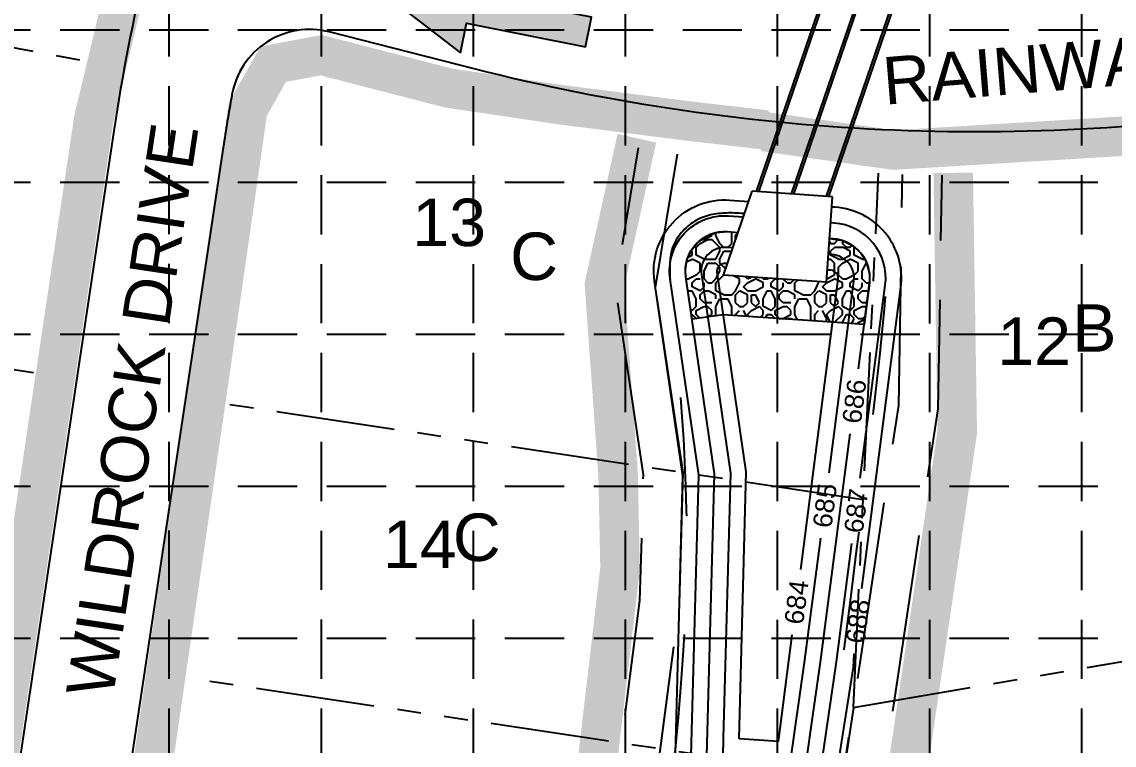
# Model space of a CAD drawing. Header units: inches. Extents: x 2374673 to 2376216, y 6907678 to 6910144.
# Drawn here: x 2375176.4 to 2375452.8, y 6908845 to 6909028.1 of the extents above; entities that cross this region are included whole.
import ezdxf
from ezdxf.enums import TextEntityAlignment as Align

# ---------------------------------------------------------------- set-up
doc = ezdxf.new("R2010")
doc.units = ezdxf.units.IN
doc.header["$LTSCALE"] = 60
doc.header["$MEASUREMENT"] = 0
for name, pattern in [('DASH', [1, 0.5, -0.5]), ('DASHED', [0.75, 0.5, -0.25]), ('HIDDEN', [0.375, 0.25, -0.125]), ('LEADER_LINE', [2, 1, 1]), ('LONG_DASH', [1, 0.75, -0.25]), ('LONG_TWO_SHORT', [1, 0.5, -0.1, 0.1, -0.1, 0.1, -0.1])]:
    doc.linetypes.add(name, pattern=pattern)
for name, color, linetype in [('100_WSE', 4, 'Continuous'), ('ARROWS', 252, 'Continuous'), ('CHANNEL_CONT', 5, 'Continuous'), ('CREEK_BUFFER', 4, 'LEADER_LINE'), ('CURB', 5, 'Continuous'), ('Erosion Blanket', 84, 'Continuous'), ('GRADING_PAD-TEXT', 11, 'Continuous'), ('GRID', 254, 'DASHED'), ('LOT__40', 4, 'Continuous'), ('LOT_LINES', 13, 'LONG_TWO_SHORT'), ('SD_PIPE', 1, 'Continuous'), ('Silt Fence', 200, 'Continuous')]:
    doc.layers.add(name, color=color, linetype=linetype)
doc.styles.get("Standard").update_dxf_attribs({"font": 'ARIAL.TTF'})

# ---------------------------------------------------------------- blocks, each defined once
blk = doc.blocks.new('arrow')
blk.add_lwpolyline([(-67.01, -25.36), (-59.33, -25.42), (-59.57, -56.14), (-51.89, -56.2), (-51.65, -25.48), (-43.97, -25.54), (-55.3, -2.41), (-67.01, -25.36)], close=True)
at = {"color": 254}
for points in [[(-43.97, -25.54), (-67.01, -25.36), (-55.3, -2.41), (-67.01, -25.36)], [(-59.57, -56.14), (-51.89, -56.2), (-59.33, -25.42), (-51.65, -25.48)]]:
    blk.add_solid(points, dxfattribs=at)

msp = doc.modelspace()

# ---------------------------------------------------------------- linework, layer by layer
at = {"layer": '100_WSE', "color": 250, "linetype": 'DASH', "flags": 128}
for points in [[(2375359.24, 6908979.53), (2375358.8, 6908979.56), (2375358.37, 6908979.59), (2375357.93, 6908979.62), (2375357.49, 6908979.64), (2375357.04, 6908979.66), (2375356.59, 6908979.68), (2375356.13, 6908979.69), (2375355.67, 6908979.7), (2375355.2, 6908979.69), (2375354.72, 6908979.68), (2375354.22, 6908979.67), (2375353.73, 6908979.64), (2375353.22, 6908979.6), (2375352.71, 6908979.55), (2375352.19, 6908979.48), (2375351.67, 6908979.41), (2375351.15, 6908979.31), (2375350.64, 6908979.2), (2375350.12, 6908979.07), (2375349.6, 6908978.92), (2375349.09, 6908978.75), (2375348.59, 6908978.56), (2375348.09, 6908978.35), (2375347.6, 6908978.12), (2375347.12, 6908977.87), (2375346.65, 6908977.6), (2375346.19, 6908977.31), (2375345.74, 6908977), (2375345.3, 6908976.67), (2375344.87, 6908976.32), (2375344.46, 6908975.95), (2375344.06, 6908975.57), (2375343.68, 6908975.16), (2375343.31, 6908974.74), (2375342.96, 6908974.31), (2375342.62, 6908973.85), (2375342.3, 6908973.38), (2375341.99, 6908972.89), (2375341.7, 6908972.39), (2375341.43, 6908971.87), (2375341.17, 6908971.33), (2375340.93, 6908970.73), (2375340.73, 6908970.02), (2375340.56, 6908969.17), (2375340.43, 6908968.11), (2375340.35, 6908966.82), (2375340.33, 6908965.25), (2375340.38, 6908963.34), (2375340.49, 6908961.06), (2375340.68, 6908958.36), (2375340.95, 6908955.21), (2375341.29, 6908951.62), (2375341.68, 6908947.63), (2375342.1, 6908943.25), (2375342.54, 6908938.52), (2375342.97, 6908933.48), (2375343.39, 6908928.13), (2375343.77, 6908922.53), (2375344.1, 6908916.68), (2375344.35, 6908910.63), (2375344.52, 6908904.39), (2375344.6, 6908897.92), (2375344.56, 6908891.19), (2375344.41, 6908884.14), (2375344.14, 6908876.74), (2375343.72, 6908868.94), (2375343.16, 6908860.71), (2375342.44, 6908851.98), (2375341.55, 6908842.73), (2375340.49, 6908832.9), (2375339.25, 6908822.5), (2375337.84, 6908811.64), (2375336.29, 6908800.49), (2375334.63, 6908789.21), (2375332.88, 6908777.97), (2375331.06, 6908766.93), (2375329.2, 6908756.25), (2375327.32, 6908746.1), (2375325.45, 6908736.64), (2375323.61, 6908728.03), (2375321.81, 6908720.4), (2375320.05, 6908713.68), (2375318.3, 6908707.77), (2375316.53, 6908702.58), (2375314.74, 6908698), (2375312.9, 6908693.93), (2375310.98, 6908690.27), (2375308.96, 6908686.92), (2375306.83, 6908683.78), (2375304.56, 6908680.74), (2375302.14, 6908677.73), (2375299.6, 6908674.75), (2375296.99, 6908671.83), (2375294.36, 6908668.98), (2375291.73, 6908666.24), (2375289.17, 6908663.62), (2375286.71, 6908661.16), (2375284.39, 6908658.87), (2375282.27, 6908656.78), (2375280.37, 6908654.91), (2375278.75, 6908653.28), (2375277.37, 6908651.88), (2375276.22, 6908650.67), (2375275.28, 6908649.64), (2375274.51, 6908648.75), (2375273.89, 6908647.99), (2375273.39, 6908647.32), (2375273, 6908646.72), (2375272.68, 6908646.17), (2375272.41, 6908645.64), (2375272.17, 6908645.11), (2375271.95, 6908644.58), (2375271.76, 6908644.03), (2375271.6, 6908643.47), (2375271.47, 6908642.89), (2375271.36, 6908642.29), (2375271.29, 6908641.67), (2375271.25, 6908641.03), (2375271.23, 6908640.35), (2375271.25, 6908639.65), (2375271.31, 6908638.91), (2375271.39, 6908638.14), (2375271.52, 6908637.34), (2375271.69, 6908636.51), (2375271.89, 6908635.66), (2375272.15, 6908634.79), (2375272.45, 6908633.89), (2375272.79, 6908632.99), (2375273.19, 6908632.06), (2375273.64, 6908631.13), (2375274.15, 6908630.19), (2375274.7, 6908629.24), (2375275.3, 6908628.29), (2375275.94, 6908627.33), (2375276.61, 6908626.36), (2375277.31, 6908625.39), (2375278.03, 6908624.42), (2375278.77, 6908623.44), (2375279.52, 6908622.46), (2375280.28, 6908621.49)], [(2375299.1, 6908602.39), (2375299.67, 6908602), (2375300.24, 6908601.61), (2375300.81, 6908601.23), (2375301.39, 6908600.86), (2375301.99, 6908600.5), (2375302.59, 6908600.16), (2375303.22, 6908599.83), (2375303.86, 6908599.52), (2375304.53, 6908599.23), (2375305.22, 6908598.97), (2375305.94, 6908598.74), (2375306.69, 6908598.54), (2375307.45, 6908598.36), (2375308.23, 6908598.23), (2375309.02, 6908598.12), (2375309.81, 6908598.05), (2375310.61, 6908598.01), (2375311.41, 6908598.02), (2375312.2, 6908598.06), (2375312.97, 6908598.14), (2375313.74, 6908598.27), (2375314.49, 6908598.43), (2375315.22, 6908598.63), (2375315.93, 6908598.87), (2375316.63, 6908599.15), (2375317.31, 6908599.46), (2375317.96, 6908599.8), (2375318.6, 6908600.18), (2375319.21, 6908600.59), (2375319.81, 6908601.03), (2375320.38, 6908601.5), (2375320.94, 6908602.05), (2375321.5, 6908602.72), (2375322.08, 6908603.56), (2375322.69, 6908604.61), (2375323.33, 6908605.93), (2375324.04, 6908607.56), (2375324.81, 6908609.55), (2375325.66, 6908611.94), (2375326.61, 6908614.78), (2375327.66, 6908618.1), (2375328.8, 6908621.85), (2375330.03, 6908625.94), (2375331.33, 6908630.29), (2375332.69, 6908634.84), (2375334.09, 6908639.51), (2375335.54, 6908644.22), (2375337.01, 6908648.89), (2375338.49, 6908653.45), (2375339.97, 6908657.82), (2375341.44, 6908661.94), (2375342.89, 6908665.8), (2375344.31, 6908669.41), (2375345.68, 6908672.76), (2375347.01, 6908675.88), (2375348.28, 6908678.75), (2375349.47, 6908681.39), (2375350.59, 6908683.8), (2375351.61, 6908685.99), (2375352.53, 6908687.96), (2375353.34, 6908689.73), (2375354.06, 6908691.31), (2375354.68, 6908692.74), (2375355.23, 6908694.05), (2375355.71, 6908695.28), (2375356.14, 6908696.45), (2375356.52, 6908697.6), (2375356.87, 6908698.75), (2375357.2, 6908699.94), (2375357.52, 6908701.2), (2375357.85, 6908702.57), (2375358.19, 6908704.1), (2375358.55, 6908705.85), (2375358.96, 6908707.88), (2375359.41, 6908710.26), (2375359.94, 6908713.04), (2375360.54, 6908716.29), (2375361.23, 6908720.06), (2375362.02, 6908724.42), (2375362.93, 6908729.43), (2375363.96, 6908735.13), (2375365.11, 6908741.54), (2375366.37, 6908748.64), (2375367.73, 6908756.44), (2375369.17, 6908764.93), (2375370.7, 6908774.09), (2375372.29, 6908783.94), (2375373.95, 6908794.46), (2375375.65, 6908805.64), (2375377.4, 6908817.49), (2375379.17, 6908829.96), (2375380.95, 6908842.87), (2375382.72, 6908856.02), (2375384.44, 6908869.19), (2375386.11, 6908882.17), (2375387.69, 6908894.74), (2375389.17, 6908906.71), (2375390.51, 6908917.85), (2375391.7, 6908927.95), (2375392.72, 6908936.8), (2375393.54, 6908944.25), (2375394.18, 6908950.38), (2375394.65, 6908955.34), (2375394.97, 6908959.27), (2375395.14, 6908962.31), (2375395.2, 6908964.61), (2375395.14, 6908966.31), (2375395, 6908967.55), (2375394.77, 6908968.47), (2375394.48, 6908969.23), (2375394.14, 6908969.93), (2375393.76, 6908970.61), (2375393.33, 6908971.26), (2375392.85, 6908971.88), (2375392.34, 6908972.47), (2375391.79, 6908973.04), (2375391.2, 6908973.59), (2375390.57, 6908974.1), (2375389.91, 6908974.59), (2375389.22, 6908975.05), (2375388.5, 6908975.49), (2375387.75, 6908975.9), (2375386.98, 6908976.3), (2375386.18, 6908976.67), (2375385.37, 6908977.03), (2375384.54, 6908977.37), (2375383.7, 6908977.71), (2375382.85, 6908978.03), (2375381.99, 6908978.35), (2375381.13, 6908978.67)]]:
    msp.add_lwpolyline(points, dxfattribs=at)
at = {"layer": 'CHANNEL_CONT', "color": 5, "linetype": 'Continuous', "flags": 128}
for points in [[(2375332.83, 6908774.04), (2375341.46, 6908839.91), (2375341.59, 6908841.23), (2375341.75, 6908842.75), (2375343.67, 6908913.15), (2375336.47, 6908962.4, -0.478062), (2375355.5, 6908982.96), (2375360.3, 6908982.63)], [(2375388.96, 6908884.61), (2375398.81, 6908960.88, 0.432091), (2375382.18, 6908981.14), (2375381.31, 6908981.2)], [(2375336.31, 6908769.81), (2375345.4, 6908839.26), (2375345.49, 6908840.13), (2375345.74, 6908842.51), (2375347.67, 6908913.4), (2375340.43, 6908962.97, -0.478062), (2375355.23, 6908978.97), (2375358.96, 6908978.71)], [(2375388.53, 6908912.55), (2375394.84, 6908961.39, 0.432091), (2375381.91, 6908977.15), (2375381.03, 6908977.21)], [(2375284.55, 6908638.35), (2375284.55, 6908638.35, -0.40283), (2375284.61, 6908641.12), (2375317.17, 6908673.61), (2375330.8, 6908702.41), (2375331.49, 6908703.91), (2375331.81, 6908704.67), (2375335.37, 6908731.85), (2375349.35, 6908838.6), (2375349.39, 6908839.02), (2375349.73, 6908842.26), (2375351.68, 6908913.65), (2375344.39, 6908963.55, -0.478062), (2375354.96, 6908974.98), (2375357.62, 6908974.79)], [(2375388.08, 6908940.27), (2375390.88, 6908961.9, 0.432091), (2375381.64, 6908973.16), (2375380.76, 6908973.22)], [(2375356.28, 6908970.88), (2375354.69, 6908970.98, 0.478016), (2375348.34, 6908964.13), (2375355.68, 6908913.85), (2375353.86, 6908846.82), (2375353.73, 6908842.02), (2375353.29, 6908837.95), (2375335.6, 6908702.81), (2375339.58, 6908702.21), (2375343.56, 6908701.61), (2375369.18, 6908829.06), (2375374.45, 6908865.96), (2375378.51, 6908897.39)], [(2375380.64, 6908913.89), (2375386.91, 6908962.42, 0.432091), (2375381.37, 6908969.17), (2375380.49, 6908969.23)], [(2375357.85, 6908846.58), (2375359.69, 6908914.15), (2375352.3, 6908964.71, -0.478062), (2375354.42, 6908966.99), (2375354.94, 6908966.96)], [(2375373.45, 6908889.44), (2375382.94, 6908962.93, 0.432091), (2375381.09, 6908965.18), (2375380.22, 6908965.24)]]:
    msp.add_lwpolyline(points, format="xyb", dxfattribs=at)
for points in [[(2375340.63, 6908687.67), (2375344.83, 6908695.17), (2375345.52, 6908696.75), (2375347.73, 6908702.03), (2375353.13, 6908728.91), (2375372.95, 6908827.57), (2375378.49, 6908866.04), (2375385.95, 6908923.77)], [(2375354.85, 6908717.17), (2375376.73, 6908826.09), (2375382.54, 6908866.13), (2375386.4, 6908896.05)], [(2375367.83, 6908845.97), (2375371.31, 6908872.94)], [(2375365.04, 6908747.61), (2375380.51, 6908824.6), (2375386.84, 6908864.75), (2375386.96, 6908868.09)], [(2375367.83, 6908845.97), (2375362.84, 6908846.27), (2375357.85, 6908846.58)]]:
    msp.add_lwpolyline(points, dxfattribs=at)
at = {"layer": 'CREEK_BUFFER', "color": 250, "linetype": 'LONG_DASH'}
for p, q in [((2375336.7, 6908960.87), (2375342.27, 6908994.59)), ((2375343.69, 6908914.03), (2375336.7, 6908960.87)), ((2375342.79, 6908880.85), (2375343.69, 6908914.03)), ((2375319.92, 6908706.27), (2375342.79, 6908880.85))]:
    msp.add_line(p, q, dxfattribs=at)
at = {"layer": 'CREEK_BUFFER', "color": 250, "linetype": 'LONG_DASH', "flags": 128}
for points in [[(2375249.42, 6908637.09), (2375298.93, 6908686.49), (2375310.22, 6908709.23), (2375318.95, 6908775.85), (2375332.8, 6908881.64), (2375333.67, 6908913.42), (2375326.57, 6908960.95), (2375332.4, 6908996.22)], [(2375298.91, 6908583.47), (2375328.66, 6908610.93), (2375362.52, 6908692.89), (2375387.27, 6908857.78), (2375398.25, 6908930.96), (2375399.22, 6908989.45)], [(2375305.69, 6908576.12), (2375337.06, 6908605.08), (2375372.22, 6908690.2), (2375397.16, 6908856.3), (2375408.24, 6908930.14), (2375409.22, 6908989.28)]]:
    msp.add_lwpolyline(points, dxfattribs=at)
at = {"layer": 'CURB', "color": 250, "linetype": 'Continuous', "flags": 128}
msp.add_lwpolyline([(2375165.68, 6908773.84), (2375165.68, 6908773.84, -0.014433), (2375163.27, 6908760.43), (2375163.27, 6908760.43, -0.594877), (2375129.6, 6908750.35), (2375129.6, 6908750.35, 0.048301), (2375090.22, 6908782.59), (2375090.22, 6908782.59), (2374921.17, 6908895.63, -0.317424), (2374912.9, 6908917.16), (2375134.87, 6909793.55, -0.341328), (2375154.12, 6909808.64), (2375375.25, 6909810.19, -0.414214), (2375395.39, 6909790.33), (2375395.99, 6909704.34), (2375395.99, 6909704.34, -0.080997), (2375371.9, 6909549.77), (2375371.9, 6909549.77), (2375219.49, 6909084.04), (2375219.49, 6909084.04, 0.041854), (2375199.69, 6909000.46), (2375199.69, 6909000.46), (2375165.68, 6908773.84)], format="xyb", close=True, dxfattribs=at)
msp.add_lwpolyline([(2375664.66, 6908767.46), (2375623.6, 6909007.63, 0.414214), (2375600.51, 6909023.97), (2375504.55, 6909007.56, -0.105177), (2375290.85, 6909016.17), (2375254.2, 6909025.52, 0.435971), (2375229.57, 6909009.64), (2375229.51, 6909009.33, 0.006791), (2375227.38, 6908996.3), (2375193.37, 6908769.69, -0.054703), (2375178.66, 6908714), (2375178.66, 6908714, 0.285621), (2375182.63, 6908693.25), (2375451.72, 6908401.67, -0.136328), (2375504.05, 6908299.75), (2375504.05, 6908299.75, 0.085455), (2375527.1, 6908240.99), (2375573.92, 6908163.64)], format="xyb", dxfattribs=at)
at = {"layer": 'Erosion Blanket', "const_width": 10, "flags": 128}
msp.add_lwpolyline([(2374923.15, 6908900.94), (2374924.87, 6908899.01), (2374934.71, 6908892.83), (2374943.83, 6908886.63), (2375123.9, 6908762.72), (2375135.2, 6908753.26), (2375144.15, 6908749.06), (2375153.63, 6908753.1), (2375158.69, 6908762.95), (2375194.61, 6909003.44), (2375214.89, 6909088.26), (2375337.2, 6909460.75), (2375367.2, 6909552.29), (2375385.33, 6909627.35), (2375390.93, 6909705.06), (2375390.32, 6909790.2), (2375384.73, 6909802.27), (2375374.01, 6909805.26), (2375154.14, 6909803.7), (2375143.85, 6909799.66), (2375139.27, 6909791.28), (2374917.99, 6908916.08), (2374918.74, 6908906.63)], close=True, dxfattribs=at)
for points in [[(2375364.81, 6909000.69), (2375345.09, 6909002.96), (2375312.47, 6909007.13), (2375284.41, 6909011.3), (2375252.17, 6909019.63), (2375240.04, 6909017.36), (2375233.59, 6909005.99), (2375223.61, 6908936.59), (2375199.16, 6908768.88), (2375183.12, 6908712.04), (2375188.21, 6908694), (2375249.84, 6908628.62), (2375271.54, 6908604.28)], [(2375505.16, 6909002.16), (2375396.99, 6908995.62), (2375364.08, 6909000.3)]]:
    msp.add_lwpolyline(points, dxfattribs=at)
at = {"layer": 'GRID', "linetype": 'HIDDEN'}
for p, q in [((2375213.73, 6907871.79), (2375213.73, 6910103.21)), ((2375252.21, 6907871.78), (2375252.21, 6910103.21)), ((2375290.68, 6907871.78), (2375290.68, 6910103.21)), ((2375329.15, 6907871.77), (2375329.15, 6910103.21)), ((2375367.62, 6907871.76), (2375367.62, 6910103.21)), ((2375406.09, 6907871.76), (2375406.09, 6910103.21)), ((2375444.56, 6907871.75), (2375444.56, 6910103.21)), ((2374713.6, 6909026.01), (2376175.53, 6909026.01)), ((2374713.6, 6908987.53), (2376175.53, 6908987.53)), ((2374713.6, 6908949.06), (2376175.53, 6908949.06)), ((2374713.6, 6908910.59), (2376175.53, 6908910.59)), ((2374713.6, 6908872.12), (2376175.53, 6908872.12))]:
    msp.add_line(p, q, dxfattribs=at)
at = {"layer": 'LOT_LINES', "color": 250, "linetype": 'LONG_TWO_SHORT', "flags": 128}
for points in [[(2375078.88, 6909038.93), (2375191.52, 6909018.4)], [(2375386.78, 6908854.52), (2375393.16, 6908989.79)], [(2375154.67, 6908943.03), (2375179.39, 6908939.32)], [(2375389.26, 6908907.11), (2375228.73, 6908931.2)], [(2375386.78, 6908854.52), (2375631.46, 6908896.36)], [(2375384.16, 6908837.09), (2375218.34, 6908861.97)], [(2375386.78, 6908854.52), (2375362.34, 6908691.68)]]:
    msp.add_lwpolyline(points, dxfattribs=at)
at = {"layer": 'SD_PIPE', "color": 1, "linetype": 'Continuous'}
for p, q in [((2375352, 6908974), (2375352, 6908974.72)), ((2375356, 6908972), (2375356, 6908974.9)), ((2375357, 6908973.99), (2375357.52, 6908974.51)), ((2375347, 6908970.99), (2375348, 6908971.99)), ((2375347.99, 6908972), (2375349.99, 6908973)), ((2375348.44, 6908973), (2375349, 6908973)), ((2375348.99, 6908973), (2375350.99, 6908974)), ((2375350, 6908973), (2375351, 6908973)), ((2375351, 6908974), (2375351, 6908974.34)), ((2375353, 6908970.99), (2375351, 6908972.99)), ((2375353, 6908972), (2375352, 6908974)), ((2375354, 6908970.99), (2375353, 6908971.99)), ((2375355, 6908970.99), (2375356, 6908971.99)), ((2375357, 6908972.99), (2375357, 6908974)), ((2375381, 6908972), (2375380.72, 6908972.56)), ((2375381, 6908972), (2375382, 6908972)), ((2375382, 6908971.99), (2375382.89, 6908972.88)), ((2375382, 6908971.99), (2375382.89, 6908972.88)), ((2375384, 6908972), (2375384.29, 6908972.58)), ((2375385, 6908970.99), (2375384, 6908971.99)), ((2375345.02, 6908968.51), (2375345.99, 6908969)), ((2375346.01, 6908970), (2375345.76, 6908970.12)), ((2375346, 6908969), (2375346, 6908970)), ((2375347, 6908969), (2375347, 6908971)), ((2375349.01, 6908968), (2375347.01, 6908969)), ((2375352, 6908968), (2375353, 6908970)), ((2375353, 6908970), (2375353, 6908971)), ((2375353, 6908968), (2375354, 6908970)), ((2375354, 6908971), (2375355, 6908971)), ((2375354, 6908970), (2375355.98, 6908970)), ((2375381, 6908969.99), (2375382, 6908970.99)), ((2375381, 6908969), (2375381, 6908970)), ((2375383.01, 6908968), (2375381.01, 6908969)), ((2375382, 6908971), (2375384, 6908971)), ((2375383.99, 6908968), (2375385.99, 6908969)), ((2375386.01, 6908970), (2375384.01, 6908971)), ((2375385, 6908971), (2375386, 6908971)), ((2375386, 6908971), (2375386.29, 6908971.57)), ((2375386, 6908969), (2375386, 6908970)), ((2375387, 6908970.99), (2375387.06, 6908971.05)), ((2375387, 6908969), (2375387, 6908971)), ((2375389.01, 6908968), (2375387.01, 6908969)), ((2375344.6, 6908967.3), (2375345.99, 6908968)), ((2375348.01, 6908967), (2375346.01, 6908968)), ((2375348, 6908965), (2375348, 6908967)), ((2375349, 6908968), (2375352, 6908968)), ((2375349, 6908965), (2375350, 6908967)), ((2375350, 6908967), (2375352, 6908967)), ((2375353, 6908965.99), (2375352, 6908966.99)), ((2375353, 6908967), (2375353, 6908968)), ((2375354, 6908965.99), (2375353, 6908966.98)), ((2375380.41, 6908968), (2375381, 6908968)), ((2375382, 6908966.99), (2375381, 6908967.99)), ((2375382, 6908964), (2375382, 6908967)), ((2375383, 6908968), (2375384, 6908968)), ((2375383, 6908965.99), (2375384, 6908966.99)), ((2375383.99, 6908967), (2375385.99, 6908968)), ((2375388.01, 6908967), (2375386.01, 6908968)), ((2375388, 6908965), (2375388, 6908967)), ((2375389, 6908968), (2375389.67, 6908968)), ((2375389, 6908965), (2375390, 6908967)), ((2375390, 6908967), (2375390.12, 6908967)), ((2375344.99, 6908963), (2375346.99, 6908964)), ((2375347, 6908963.99), (2375348, 6908964.99)), ((2375349, 6908963), (2375349, 6908965)), ((2375352, 6908963), (2375353, 6908965)), ((2375352, 6908961.99), (2375353.96, 6908963.95)), ((2375353, 6908965), (2375353, 6908966)), ((2375354.52, 6908965.74), (2375354.01, 6908966)), ((2375358.01, 6908963), (2375356.44, 6908963.78)), ((2375360, 6908962.99), (2375359.4, 6908963.58)), ((2375359.99, 6908963), (2375360.95, 6908963.48)), ((2375380.07, 6908963.04), (2375381.99, 6908964)), ((2375383, 6908964), (2375383, 6908966)), ((2375384, 6908962.99), (2375383, 6908963.99)), ((2375384.99, 6908963), (2375386.99, 6908964)), ((2375387, 6908963.99), (2375388, 6908964.99)), ((2375389, 6908963), (2375389, 6908965)), ((2375344.47, 6908963), (2375345, 6908963)), ((2375346, 6908961.99), (2375347, 6908962.99)), ((2375346, 6908961), (2375346, 6908962)), ((2375348.01, 6908960), (2375346.01, 6908961)), ((2375347, 6908963), (2375348, 6908963)), ((2375348, 6908959.99), (2375349, 6908960.99)), ((2375350, 6908961.99), (2375349, 6908962.99)), ((2375349, 6908961), (2375349, 6908962)), ((2375350, 6908962), (2375351, 6908962)), ((2375351, 6908961.99), (2375352, 6908962.99)), ((2375352, 6908960), (2375352, 6908962)), ((2375357, 6908960), (2375358, 6908962)), ((2375358, 6908962), (2375358, 6908963)), ((2375359, 6908960.99), (2375360, 6908961.99)), ((2375360, 6908959.98), (2375359, 6908960.98)), ((2375359.99, 6908962), (2375361.99, 6908963)), ((2375361.99, 6908960), (2375363.99, 6908961)), ((2375364.01, 6908962), (2375362.01, 6908963)), ((2375364, 6908962.99), (2375363.69, 6908963.29)), ((2375364, 6908963), (2375365, 6908963)), ((2375364, 6908961), (2375364, 6908962)), ((2375364.99, 6908963), (2375365.35, 6908963.18)), ((2375366, 6908961.99), (2375367, 6908962.99)), ((2375366, 6908961), (2375366, 6908962)), ((2375368.01, 6908960), (2375366.01, 6908961)), ((2375367, 6908963), (2375367.96, 6908963)), ((2375368, 6908959.99), (2375369, 6908960.99)), ((2375369, 6908961), (2375369, 6908962)), ((2375370, 6908961.99), (2375369.06, 6908962.92)), ((2375370, 6908962), (2375371, 6908962)), ((2375371, 6908961.99), (2375371.75, 6908962.74)), ((2375372, 6908961.99), (2375372.69, 6908962.68)), ((2375372, 6908960), (2375372, 6908962)), ((2375377, 6908960), (2375378, 6908962)), ((2375378, 6908962), (2375378, 6908962.32)), ((2375379, 6908960.99), (2375380, 6908961.99)), ((2375380, 6908959.98), (2375379, 6908960.98)), ((2375379.99, 6908962), (2375381.99, 6908963)), ((2375381.99, 6908960), (2375383.99, 6908961)), ((2375384.01, 6908962), (2375382.01, 6908963)), ((2375384, 6908963), (2375385, 6908963)), ((2375384, 6908961), (2375384, 6908962)), ((2375386, 6908961.99), (2375387, 6908962.99)), ((2375386, 6908961), (2375386, 6908962)), ((2375388.01, 6908960), (2375386.01, 6908961)), ((2375387, 6908963), (2375388, 6908963)), ((2375388, 6908959.99), (2375389, 6908960.99)), ((2375390, 6908961.99), (2375389, 6908962.99)), ((2375389, 6908961), (2375389, 6908962)), ((2375390, 6908962), (2375390.88, 6908962)), ((2375344.93, 6908959.85), (2375345, 6908960)), ((2375345, 6908960), (2375346, 6908960)), ((2375347, 6908958), (2375346, 6908960)), ((2375347, 6908956), (2375347, 6908958)), ((2375348, 6908958.99), (2375349, 6908959.99)), ((2375348, 6908958), (2375348, 6908959)), ((2375349, 6908956.98), (2375348, 6908957.98)), ((2375349, 6908960), (2375350, 6908960)), ((2375352.01, 6908959), (2375350.01, 6908960)), ((2375352, 6908958), (2375352, 6908959)), ((2375352, 6908956), (2375353, 6908958)), ((2375354.01, 6908959), (2375352.01, 6908960)), ((2375353, 6908958), (2375355, 6908958)), ((2375354, 6908959), (2375356, 6908959)), ((2375356, 6908956), (2375355, 6908958)), ((2375356, 6908958.99), (2375357, 6908959.99)), ((2375357, 6908958.99), (2375358, 6908959.99)), ((2375357, 6908957), (2375357, 6908959)), ((2375360.01, 6908959), (2375358.01, 6908960)), ((2375360, 6908960), (2375362, 6908960)), ((2375360, 6908957), (2375360, 6908959)), ((2375361, 6908959), (2375362, 6908959)), ((2375361, 6908957), (2375361, 6908959)), ((2375363, 6908957), (2375362, 6908959)), ((2375364, 6908958), (2375365, 6908960)), ((2375364, 6908956), (2375364, 6908958)), ((2375365, 6908960), (2375366, 6908960)), ((2375367, 6908958), (2375366, 6908960)), ((2375367, 6908956), (2375367, 6908958)), ((2375368, 6908958.99), (2375369, 6908959.99)), ((2375368, 6908958), (2375368, 6908959)), ((2375369, 6908956.98), (2375368, 6908957.98)), ((2375369, 6908960), (2375370, 6908960)), ((2375372.01, 6908959), (2375370.01, 6908960)), ((2375372, 6908958), (2375372, 6908959)), ((2375372, 6908956), (2375373, 6908958)), ((2375374.01, 6908959), (2375372.01, 6908960)), ((2375373, 6908958), (2375375, 6908958)), ((2375374, 6908959), (2375376, 6908959)), ((2375376, 6908956), (2375375, 6908958)), ((2375376, 6908958.99), (2375377, 6908959.99)), ((2375377, 6908958.99), (2375378, 6908959.99)), ((2375377, 6908957), (2375377, 6908959)), ((2375380.01, 6908959), (2375378.01, 6908960)), ((2375380, 6908960), (2375382, 6908960)), ((2375380, 6908957), (2375380, 6908959)), ((2375381, 6908959), (2375382, 6908959)), ((2375381, 6908957), (2375381, 6908959)), ((2375383, 6908957), (2375382, 6908959)), ((2375384, 6908958), (2375385, 6908960)), ((2375384, 6908956), (2375384, 6908958)), ((2375385, 6908960), (2375386, 6908960)), ((2375387, 6908958), (2375386, 6908960)), ((2375387, 6908956), (2375387, 6908958)), ((2375388, 6908958.99), (2375389, 6908959.99)), ((2375388, 6908958), (2375388, 6908959)), ((2375389, 6908956.98), (2375388, 6908957.98)), ((2375389, 6908960), (2375390, 6908960)), ((2375390.59, 6908959.7), (2375390.01, 6908960)), ((2375346.01, 6908955), (2375345.61, 6908955.2)), ((2375346, 6908954.99), (2375347, 6908955.99)), ((2375346.99, 6908955), (2375348.99, 6908956)), ((2375349, 6908957), (2375351, 6908957)), ((2375349, 6908956), (2375350, 6908956)), ((2375351, 6908954.98), (2375350, 6908955.98)), ((2375352, 6908954), (2375352, 6908956)), ((2375356, 6908953.79), (2375356, 6908956)), ((2375358, 6908955.99), (2375357, 6908956.99)), ((2375358, 6908956), (2375359, 6908956)), ((2375359, 6908955.99), (2375360, 6908956.99)), ((2375360.99, 6908955), (2375362.99, 6908956)), ((2375362, 6908955.99), (2375361, 6908956.99)), ((2375362, 6908955.99), (2375363, 6908956.99)), ((2375364, 6908954.99), (2375363, 6908955.99)), ((2375366.01, 6908955), (2375364.01, 6908956)), ((2375366, 6908954.99), (2375367, 6908955.99)), ((2375366.99, 6908955), (2375368.99, 6908956)), ((2375369, 6908957), (2375371, 6908957)), ((2375369, 6908956), (2375370, 6908956)), ((2375371, 6908954.98), (2375370, 6908955.98)), ((2375372, 6908954), (2375372, 6908956)), ((2375376, 6908952.43), (2375376, 6908956)), ((2375378, 6908955.99), (2375377, 6908956.99)), ((2375378, 6908956), (2375379, 6908956)), ((2375379, 6908955.99), (2375380, 6908956.99)), ((2375380.99, 6908955), (2375382.99, 6908956)), ((2375382, 6908955.99), (2375381, 6908956.99)), ((2375382, 6908955.99), (2375383, 6908956.99)), ((2375384, 6908954.99), (2375383, 6908955.99)), ((2375386.01, 6908955), (2375384.01, 6908956)), ((2375386, 6908954.99), (2375387, 6908955.99)), ((2375386.99, 6908955), (2375388.99, 6908956)), ((2375389, 6908957), (2375390.24, 6908957)), ((2375389, 6908956), (2375390, 6908956)), ((2375390.1, 6908955.89), (2375390, 6908955.98)), ((2375345.78, 6908954), (2375346, 6908954)), ((2375347, 6908952.99), (2375346, 6908953.99)), ((2375346.96, 6908952.92), (2375347, 6908953)), ((2375347, 6908954), (2375347, 6908955)), ((2375347.92, 6908953.06), (2375347, 6908953.99)), ((2375349.62, 6908953.31), (2375350.99, 6908954)), ((2375351, 6908954), (2375351, 6908955)), ((2375352.16, 6908953.68), (2375352, 6908954)), ((2375357, 6908953.99), (2375358, 6908954.99)), ((2375357, 6908953.72), (2375357, 6908954)), ((2375359.73, 6908953.54), (2375359, 6908955)), ((2375360, 6908953.99), (2375361, 6908954.99)), ((2375360.25, 6908953.5), (2375360, 6908954)), ((2375363.3, 6908953.29), (2375364, 6908953.99)), ((2375363.3, 6908953.29), (2375364, 6908953.99)), ((2375364, 6908954), (2375364, 6908955)), ((2375364.6, 6908953.2), (2375365, 6908954)), ((2375365, 6908954), (2375366, 6908954)), ((2375366.94, 6908953.05), (2375366, 6908953.99)), ((2375367, 6908954), (2375367, 6908955)), ((2375368, 6908952.99), (2375367, 6908953.99)), ((2375368, 6908953), (2375369, 6908953)), ((2375368.99, 6908953), (2375370.99, 6908954)), ((2375369.71, 6908952.86), (2375369.99, 6908953)), ((2375370, 6908953), (2375371, 6908953)), ((2375371, 6908954), (2375371, 6908955)), ((2375371.23, 6908952.75), (2375371, 6908952.99)), ((2375372.67, 6908952.66), (2375372, 6908954)), ((2375377, 6908953.99), (2375378, 6908954.99)), ((2375377, 6908952.36), (2375377, 6908954)), ((2375380, 6908953), (2375379, 6908955)), ((2375380, 6908953.99), (2375381, 6908954.99)), ((2375380.95, 6908952.09), (2375380, 6908954)), ((2375380, 6908952.16), (2375380, 6908953)), ((2375382.03, 6908952.02), (2375384, 6908953.99)), ((2375382.03, 6908952.02), (2375384, 6908953.99)), ((2375384, 6908954), (2375384, 6908955)), ((2375384, 6908952), (2375385, 6908954)), ((2375385, 6908954), (2375386, 6908954)), ((2375387, 6908952.99), (2375386, 6908953.99)), ((2375386.36, 6908951.73), (2375387, 6908953)), ((2375387, 6908954), (2375387, 6908955)), ((2375388, 6908952.99), (2375387, 6908953.99)), ((2375387.99, 6908952), (2375389.71, 6908952.86)), ((2375388, 6908953), (2375389, 6908953)), ((2375388.99, 6908953), (2375389.78, 6908953.39)), ((2375384.1, 6908951.88), (2375384, 6908951.99)), ((2375387.65, 6908951.64), (2375388, 6908951.99))]:
    msp.add_line(p, q, dxfattribs=at)
at = {"layer": 'SD_PIPE', "color": 5, "linetype": 'Continuous', "flags": 128}
for points in [[(2375383.85, 6909048.51), (2375362.16, 6908985.11)], [(2375402.18, 6909047.26), (2375380.49, 6908983.87)]]:
    msp.add_lwpolyline(points, dxfattribs=at)
at = {"layer": 'SD_PIPE', "color": 250, "linetype": 'Continuous', "flags": 128}
for points in [[(2375384.45, 6909048.47), (2375362.76, 6908985.07)], [(2375392.71, 6909047.9), (2375371.02, 6908984.51)], [(2375393.32, 6909047.86), (2375371.63, 6908984.47)], [(2375401.58, 6909047.3), (2375379.89, 6908983.91)], [(2375353.91, 6908963.95), (2375361.17, 6908985.18)], [(2375381.48, 6908983.8), (2375361.17, 6908985.18)], [(2375380.01, 6908962.18), (2375381.48, 6908983.8)]]:
    msp.add_lwpolyline(points, dxfattribs=at)
at = {"layer": 'SD_PIPE', "color": 1, "linetype": 'Continuous', "flags": 128}
for points in [[(2375380.76, 6908973.22), (2375384.06, 6908972.69), (2375386.75, 6908971.34), (2375388.67, 6908969.55), (2375389.96, 6908967.54), (2375390.89, 6908964.37), (2375390.88, 6908961.9), (2375390.22, 6908956.8), (2375389.53, 6908951.51), (2375381.54, 6908952.05), (2375353.88, 6908953.93), (2375345.96, 6908952.78), (2375344.39, 6908963.55), (2375344.29, 6908965.34), (2375344.67, 6908967.76), (2375345.96, 6908970.55), (2375347.31, 6908972.17), (2375349.5, 6908973.78), (2375352.11, 6908974.76), (2375354.96, 6908974.98), (2375357.62, 6908974.79)], [(2375380.01, 6908962.18), (2375353.91, 6908963.95)]]:
    msp.add_lwpolyline(points, dxfattribs=at)
at = {"layer": 'Silt Fence', "const_width": 10, "flags": 128}
for points in [[(2375332.01, 6908998.61), (2375323.82, 6908961.57), (2375327.27, 6908913.35), (2375327.76, 6908889.8), (2375310.11, 6908738.75), (2375304.26, 6908710.76), (2375295.9, 6908691.97), (2375246.15, 6908641.42)], [(2375412.04, 6908989.85), (2375413.06, 6908924.24), (2375387.23, 6908748.52), (2375377.6, 6908690.83), (2375342.38, 6908604.35), (2375307.37, 6908570.43)]]:
    msp.add_lwpolyline(points, dxfattribs=at)

# ---------------------------------------------------------------- block references
at = {"layer": 'ARROWS', "rotation": 79.2443814127029}
msp.add_blockref('arrow', (2375274.97, 6909090.75), dxfattribs=at)

# ---------------------------------------------------------------- texts
at = {"layer": 'CHANNEL_CONT', "color": 5, "linetype": 'Continuous'}
for s, p in [('686', (2375387.01, 6908932.02, 686)), ('685', (2375379.57, 6908905.64, 685)), ('687', (2375387.47, 6908904.3, 687)), ('684', (2375372.38, 6908881.19, 684)), ('688', (2375387.89, 6908876.36, 688))]:
    msp.add_text(s, height=4.8, rotation=82.6381, dxfattribs=at).set_placement(p, align=Align.MIDDLE_CENTER)
at = {"layer": 'GRADING_PAD-TEXT', "color": 250, "linetype": 'Continuous'}
msp.add_text('RAINWATER DRIVE', height=12, rotation=4.6903, dxfattribs=at).set_placement((2375394.72, 6909007.08))
msp.add_text(' WILDROCK DRIVE', height=12, rotation=81.4658, dxfattribs=at).set_placement((2375209.27, 6909003.01, -99999), align=Align.TOP_RIGHT)
for s, p in [('C', (2375306, 6908962.73, 100)), ('B', (2375447.75, 6908944.58, 100)), ('C', (2375291.51, 6908891.62, 100))]:
    msp.add_text(s, height=12, dxfattribs=at).set_placement(p, align=Align.CENTER)
at = {"layer": 'LOT__40', "color": 250, "linetype": 'Continuous'}
for s, p in [('13', (2375284.53, 6908971.31)), ('12', (2375432.51, 6908941.25)), ('14', (2375277.09, 6908889.84))]:
    msp.add_text(s, height=12, dxfattribs=at).set_placement(p, align=Align.CENTER)

doc.saveas('drawing.dxf')
